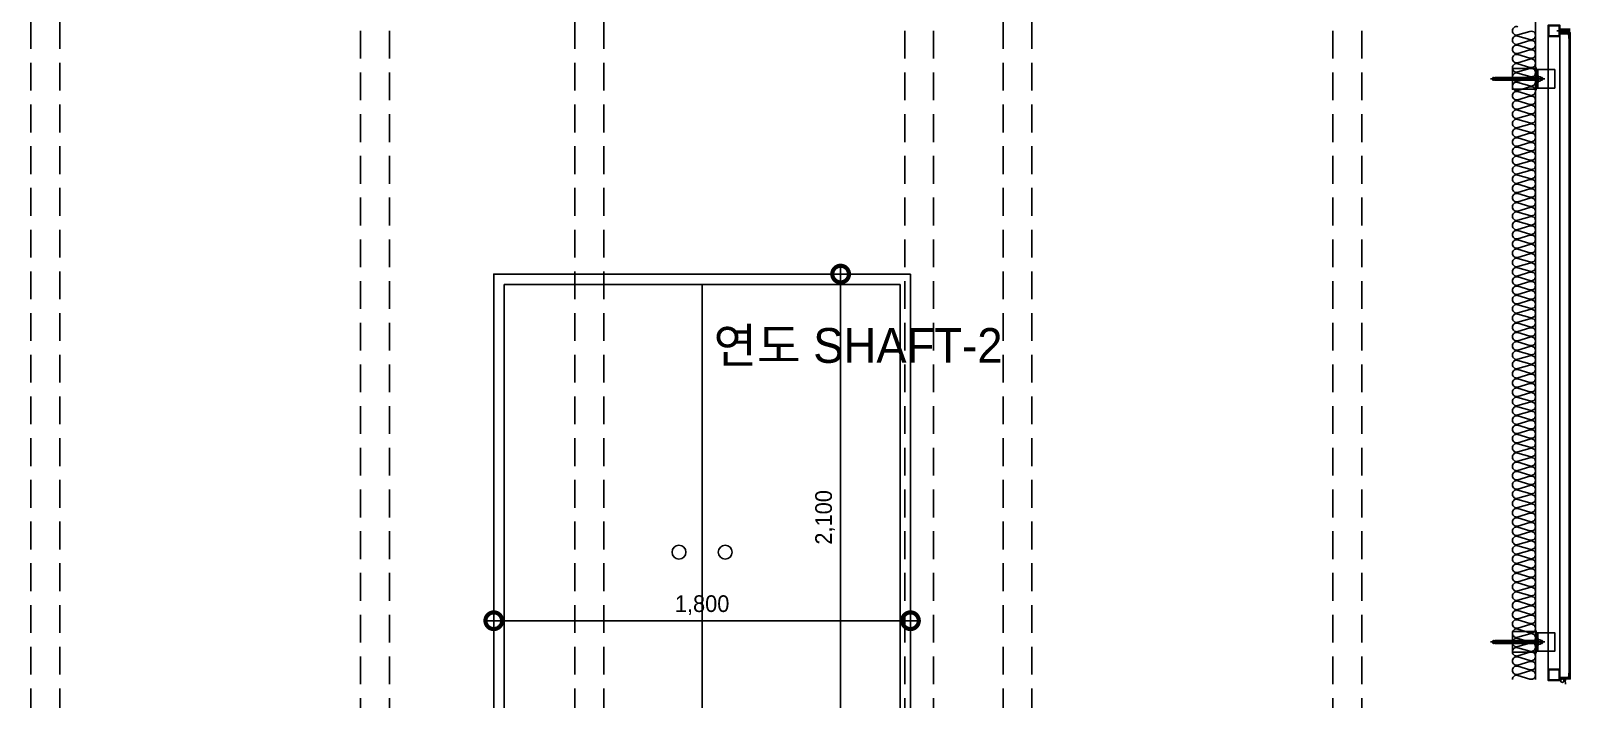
# Model space of a CAD drawing. Header units: millimetres. Extents: x -75040 to 92617, y -36837 to 48530.
# Drawn here: x 25000 to 31650, y 40815 to 43700 of the extents above; entities that cross this region are included whole.
import ezdxf
from ezdxf.enums import TextEntityAlignment as Align

# ---------------------------------------------------------------- set-up
doc = ezdxf.new("R2010")
doc.units = ezdxf.units.MM
doc.header["$LTSCALE"] = 60
doc.linetypes.add('ghid', pattern=[3, 2, -1])
doc.layers.get('Defpoints').update_dxf_attribs({"color": 151})
for name, color, linetype in [('A-DIM', 7, 'Continuous'), ('A-DOOR-ELE', 5, 'Continuous'), ('A-ETC-8', 8, 'Continuous'), ('A-FIN', 6, 'Continuous'), ('A-연도', 5, 'ghid'), ('INSUL', 8, 'Continuous'), ('ISL', 251, 'Continuous')]:
    doc.layers.add(name, color=color, linetype=linetype)
for name, color, linetype, plot in [('NOPLOT', 191, 'Continuous', False), ('NOPLOT-DIM', 191, 'Continuous', False), ('NOPLOT-TEXT', 11, 'Continuous', False)]:
    doc.layers.add(name, color=color, linetype=linetype, plot=plot)
doc.styles.add('Gdim', font='')
doc.styles.add('Gtx', font='')
doc.styles.get('Gdim').set_extended_font_data('Dotum')
doc.styles.get('Gtx').set_extended_font_data('Dotum')
doc.dimstyles.new('Gdim30(INT)', dxfattribs={"dimscale": 24, "dimtxt": 3, "dimasz": 1, "dimexe": 1.5, "dimexo": 2, "dimgap": 1, "dimtad": 1, "dimdec": 0, "dimzin": 0, "dimdsep": 46, "dimlunit": 6, "dimtxsty": 'Gdim', "dimblk": 'ToneDOT', "dimcen": 1.5, "dimdle": 1.5, "dimclrd": 1, "dimclre": 1, "dimclrt": 256, "dimadec": 1, "dimazin": 0, "dimtfac": 1, "dimtdec": 0, "dimtix": 1, "dimtmove": 2, "dimatfit": 3, "dimldrblk": 'DOT', "dimfxl": 1, "dimtolj": 1, "dimtzin": 0, "dimlwd": -1, "dimlwe": -1, "dimarcsym": 0})

# ---------------------------------------------------------------- blocks, each defined once
blk = doc.blocks.new('A$C632c858f')
at = {"layer": 'A-ETC-8'}
blk.add_arc((-2.8, 0), 24, 341.82483, 18.17517, dxfattribs=at)
blk.add_ellipse((34, 0), major_axis=(7.59, 0), ratio=0.987937, dxfattribs=at)
at = {"layer": 'NOPLOT'}
blk.add_line((0, 0), (58.4, 0), dxfattribs=at)
for points in [[(0, 7.5), (41, 7.5)], [(0, -7.5), (41, -7.5)]]:
    blk.add_lwpolyline(points, dxfattribs=at)
blk = doc.blocks.new('A$Cae507117')
at = {"layer": 'A-ETC-8'}
for points in [[(-50, 0), (-50, -50), (0, -50), (0, 0)], [(-46.8, -3.2), (-46.8, -46.8), (-3.2, -46.8), (-3.2, -3.2)]]:
    blk.add_lwpolyline(points, close=True, dxfattribs=at)
blk = doc.blocks.new('너트 M12')
for p, q in [((-9, 0), (9, 0)), ((-9.5, -9), (-9.5, -0.5)), ((9, -9.5), (-9, -9.5)), ((0, -8.3), (0, -1.2)), ((9.5, -0.5), (9.5, -9))]:
    blk.add_line(p, q)
for centre, start, end in [((-9, -0.5), 90, 180), ((-9, -9), 180, 270), ((9, -0.5), 0, 90), ((9, -9), 270, 0)]:
    blk.add_arc(centre, 0.5, start, end)
at = {"extrusion": (0, 0, -1)}
for centre, major_axis, ratio, start_param, end_param in [((-4.8, -0.9), (-4.75, 0.31), 0.185359, -0.024388, 3.141593), ((4.8, -0.9), (4.75, 0.31), 0.185108, 3.141593, 6.30754), ((-4.8, -8.6), (4.75, 0.31), 0.187111, 0, 3.166211), ((4.8, -8.6), (-4.75, 0.31), 0.185991, 3.117121, 6.283185)]:
    blk.add_ellipse(centre, major_axis=major_axis, ratio=ratio, start_param=start_param, end_param=end_param, dxfattribs=at)
blk = doc.blocks.new('A$C4fb6b26a')
at = {"layer": 'A-ETC-8'}
for p, q in [((-277.5, -40), (-42.5, -40)), ((-267.5, -35.5), (-267.5, -44.5)), ((-265.5, -34), (-266, -34)), ((-266, -46), (-265.5, -46)), ((-254.5, -35.5), (-265.5, -34)), ((-265.5, -46), (-254.5, -44.5)), ((-260.1, -34.8), (-260.1, -36.5)), ((-260.1, -43.5), (-260.1, -45.2)), ((-259.6, -37.3), (-257.8, -38.5)), ((-259.6, -42.7), (-257.8, -41.5)), ((-244.1, -33.8), (-259.1, -33.8)), ((-259.1, -46.2), (-244.1, -46.2)), ((-249.6, -39), (-256.2, -39)), ((-249.6, -41), (-256.2, -41)), ((-254.5, -35.5), (-240.5, -35.5)), ((-254.5, -44.5), (-240.5, -44.5)), ((-249.1, -38.5), (-249.1, -38)), ((-249.1, -42), (-249.1, -41.5)), ((-245.1, -42), (-245.1, -38)), ((-244.1, -33.8), (-241.1, -33.8)), ((-244.1, -46.2), (-241.1, -46.2)), ((-241.1, -33.8), (-241.1, -46.2)), ((-240.5, -46), (-240.5, -34)), ((-237.5, -34), (-240.5, -34)), ((-240.5, -46), (-237.5, -46)), ((-237.5, -46), (-237.5, -34)), ((-183.5, -34), (-237.5, -34)), ((-237.5, -46), (-183.5, -46)), ((-183.5, -34), (-74, -34)), ((-74, -46), (-183.5, -46)), ((-80, 0), (-80, -80)), ((-62.7, -44.5), (-52.5, -44.5)), ((-62.5, -34), (-54, -34)), ((-62.5, -35.5), (-52.5, -35.5)), ((-62.5, -46), (-54, -46)), ((-54, -46), (-54, -34)), ((-52.5, -35.5), (-54, -34)), ((-52.5, -44.5), (-54, -46)), ((-52.5, -44.5), (-52.5, -35.5))]:
    blk.add_line(p, q, dxfattribs=at)
for points in [[(-83.5, 4.5), (-83.5, -84.5), (-183.5, -84.5), (-183.5, 4.5)], [(-80, -80), (-74, -80), (-74, 0), (-80, 0)], [(-74, -25), (-74, -55), (-72, -55), (-72, -25)]]:
    blk.add_lwpolyline(points, close=True, dxfattribs=at)
blk.add_lwpolyline([(-80, 7.5), (-80, -87.5, -0.414214), (-81, -88.5), (-83.5, -88.5), (-83.5, 8.5), (-81, 8.5, -0.414214)], format="xyb", close=True, dxfattribs=at)
blk.add_lwpolyline([(-80, -80), (0, -80), (0, 0), (-80, 0)], dxfattribs=at)
for centre, radius, start, end in [((-266, -35.5), 1.5, 90, 180), ((-266, -44.5), 1.5, 180, 270), ((-259.1, -34.8), 1, 90, 180), ((-259.1, -36.5), 1, 180, 236.30993), ((-259.1, -43.5), 1, 123.69007, 180), ((-259.1, -45.2), 1, 180, 270), ((-256.2, -36), 3, 236.30993, 270), ((-256.2, -44), 3, 90, 123.69007), ((-249.6, -38.5), 0.5, 270, 0), ((-249.6, -41.5), 0.5, 0, 90), ((-247.1, -38), 2, 90, 180), ((-247.1, -42), 2, 180, 270), ((-247.1, -38), 2, 0, 90), ((-247.1, -42), 2, 270, 0)]:
    blk.add_arc(centre, radius, start, end, dxfattribs=at)
at = {"layer": 'A-ETC-8', "xscale": -1, "rotation": 90}
blk.add_blockref('너트 M12', (-72, -40), dxfattribs=at)
blk = doc.blocks.new('A$Cc29243e6')
at = {"layer": 'A-연도'}
for points in [[(10720, 280), (10720, -33638.3), (9170, -33638.3), (9170, 280)], [(9295, -33638.3), (9295, 280)]]:
    blk.add_lwpolyline(points, dxfattribs=at)
at = {"layer": 'A-연도', "elevation": 0}
blk.add_lwpolyline([(10595, 280), (10595, -33638.3)], dxfattribs=at)
blk = doc.blocks.new('ToneDOT')
at = {"layer": 'A-DIM', "color": 1, "linetype": 'ByBlock'}
blk.add_line((1.5, 0), (-1.5, 0), dxfattribs=at)
at = {"layer": 'A-DIM', "color": 1, "linetype": 'ByBlock', "const_width": 3}
blk.add_lwpolyline([(0.375, 0, 1), (-0.375, 0, 1)], format="xyb", close=True, dxfattribs=at)
blk = doc.blocks.new('*D15')
at = {"layer": 'Defpoints', "color": 0, "transparency": 16777216}
for p in [(-9322.5, 2100), (-9322.5, 0, 0), (-9112.8, 0, 0)]:
    blk.add_point(p, dxfattribs=at)
at = {"layer": 'NOPLOT-DIM', "color": 1, "transparency": 16777216}
for p, q in [((-9274.5, 2100, 0), (-9076.8, 2100, 0)), ((-9112.8, 2076, 0), (-9112.8, 24, 0)), ((-9274.5, 0, 0), (-9076.8, 0, 0))]:
    blk.add_line(p, q, dxfattribs=at)
at = {"layer": 'NOPLOT-DIM', "color": 1, "transparency": 16777216, "xscale": 24, "yscale": 24, "zscale": 24}
for p, rotation in [((-9112.8, 2100, 0), 90), ((-9112.8, 0, 0), 270)]:
    blk.add_blockref('ToneDOT', p, dxfattribs=dict(at, rotation=rotation))
at = {"layer": 'NOPLOT-DIM', "transparency": 16777216, "insert": (-9179.8, 1050, 0), "char_height": 72, "attachment_point": 5, "rotation": 90, "style": 'Gdim'}
blk.add_mtext('\\A1;2,100', dxfattribs=at)
blk = doc.blocks.new('_Dot')
at = {"color": 0, "linetype": 'ByBlock', "lineweight": -2}
blk.add_line((-0.5, 0), (-1, 0), dxfattribs=at)
at = {"color": 0, "linetype": 'ByBlock', "const_width": 0.5}
blk.add_lwpolyline([(-0.25, 0, 1), (0.25, 0, 1)], format="xyb", close=True, dxfattribs=at)
blk = doc.blocks.new('*D16')
at = {"layer": 'Defpoints', "color": 0, "transparency": 16777216}
for p in [(-8811.2, 603.9), (-10611.2, 427.6), (-8811.2, 427.6)]:
    blk.add_point(p, dxfattribs=at)
at = {"layer": 'NOPLOT-DIM', "color": 1, "transparency": 16777216}
for p, q in [((-10611.2, 475.6), (-10611.2, 639.9)), ((-10587.2, 603.9), (-8835.2, 603.9)), ((-8811.2, 475.6), (-8811.2, 639.9))]:
    blk.add_line(p, q, dxfattribs=at)
at = {"layer": 'NOPLOT-DIM', "color": 1, "transparency": 16777216, "xscale": 24, "yscale": 24, "zscale": 24, "rotation": 180}
blk.add_blockref('ToneDOT', (-10611.2, 603.9), dxfattribs=at)
at = {"layer": 'NOPLOT-DIM', "color": 1, "transparency": 16777216, "xscale": 24, "yscale": 24, "zscale": 24}
blk.add_blockref('ToneDOT', (-8811.2, 603.9), dxfattribs=at)
at = {"layer": 'NOPLOT-DIM', "transparency": 16777216, "insert": (-9711.2, 670.9), "char_height": 72, "attachment_point": 5, "style": 'Gdim'}
blk.add_mtext('\\A1;1,800', dxfattribs=at)
blk = doc.blocks.new('A$C6e4c1c5a')
at = {"layer": 'A-DOOR-ELE'}
blk.add_line((936, 81), (936, 2091), dxfattribs=at)
at = {"layer": 'A-DOOR-ELE', "elevation": 0}
for points in [[(1836, 2136), (36, 2136), (36, 36), (1836, 36)], [(1791, 2091), (81, 2091), (81, 81), (1791, 81)]]:
    blk.add_lwpolyline(points, close=True, dxfattribs=at)
at = {"layer": 'A-DOOR-ELE'}
for centre in [(836, 936), (1036, 936)]:
    blk.add_circle(centre, 30, dxfattribs=at)
at = {"layer": 'NOPLOT-DIM'}
for base, p1, p2, angle, picture, middle in [((1534.4, 36, 0), (1324.7, 2136), (1324.7, 36, 0), 90, '*D15', (1467.4, 1086, 0)), ((1836, 639.9), (36, 463.6), (1836, 463.6), 180, '*D16', (936, 706.9))]:
    dim = blk.add_linear_dim(base=base, p1=p1, p2=p2, angle=angle, dimstyle='Gdim30(INT)', dxfattribs=at)
    dim.commit()
    dim.dimension.update_dxf_attribs({"geometry": picture, "text_midpoint": middle, "insert": (10647.2, 36)})

msp = doc.modelspace()

# ---------------------------------------------------------------- linework, layer by layer
at = {"layer": 'A-ETC-8'}
for p, q in [((31555, 40945.4), (31555, 43675)), ((31605, 40945.4), (31605, 43675))]:
    msp.add_line(p, q, dxfattribs=at)
at = {"layer": 'A-ETC-8', "elevation": 0}
for points in [[(31642, 43688.5), (31607, 43688.5), (31607, 43699.5), (31605, 43699.5), (31605, 43686.5), (31640.3, 43686.5, 0.226541), (31644, 43682.8), (31644, 43668.1), (31646, 43668.1), (31646, 43684.5, -0.414214)], [(31642, 40906.4), (31607, 40906.4), (31607, 40895.4), (31605, 40895.4), (31605, 40908.4), (31640.3, 40908.4, -0.226541), (31644, 40912), (31644, 40926.7), (31646, 40926.7), (31646, 40910.4, 0.414214)]]:
    msp.add_lwpolyline(points, format="xyb", close=True, dxfattribs=at)
at = {"layer": 'A-ETC-8'}
msp.add_arc((31674.3, 40891.4, 0), 45.6, 166.13481, 193.86519, dxfattribs=at)
at = {"layer": 'A-ETC-8', "extrusion": (0, 0, -1)}
msp.add_ellipse((31616, 40894.9, 0), major_axis=(-7.59, 0), ratio=0.987937, dxfattribs=at)
at = {"layer": 'A-FIN', "elevation": 0}
msp.add_lwpolyline([(31609, 40906.4), (31609, 40902.4), (31650, 40902.4), (31650, 43692.5), (31609, 43692.5), (31609, 43688.5), (31646, 43688.5), (31646, 40906.4), (31609, 40906.4)], close=True, dxfattribs=at)
at = {"layer": 'INSUL'}
msp.add_line((31500, 40900), (31500, 46550, 0), dxfattribs=at)
at = {"layer": 'ISL', "elevation": 0}
msp.add_lwpolyline([(31424.2, 43717.6, 0.509267), (31400, 43700, 0.509267), (31424.2, 43682.3), (31475.8, 43697.6, -1.372593), (31475.8, 43662.3), (31424.2, 43677.6, 0.509267), (31400, 43660, 0.509267), (31424.2, 43642.3), (31475.8, 43657.6, -1.372593), (31475.8, 43622.3), (31424.2, 43637.6, 0.509267), (31400, 43620, 0.509267), (31424.2, 43602.3), (31475.8, 43617.6, -1.372593), (31475.8, 43582.3), (31424.2, 43597.6, 0.509267), (31400, 43580, 0.509267), (31424.2, 43562.3), (31475.8, 43577.6, -1.372593), (31475.8, 43542.3), (31424.2, 43557.6, 0.509267), (31400, 43540, 0.509267), (31424.2, 43522.3), (31475.8, 43537.6, -1.372593), (31475.8, 43502.3), (31424.2, 43517.6, 0.509267), (31400, 43500, 0.509267), (31424.2, 43482.3), (31475.8, 43497.6, -1.372593), (31475.8, 43462.3), (31424.2, 43477.6, 0.509267), (31400, 43460, 0.509267), (31424.2, 43442.3), (31475.8, 43457.6, -1.372593), (31475.8, 43422.3), (31424.2, 43437.6, 0.509267), (31400, 43420, 0.509267), (31424.2, 43402.3), (31475.8, 43417.6, -1.372593), (31475.8, 43382.3), (31424.2, 43397.6, 0.509267), (31400, 43380, 0.509267), (31424.2, 43362.3), (31475.8, 43377.6, -1.372593), (31475.8, 43342.3), (31424.2, 43357.6, 0.509267), (31400, 43340, 0.509267), (31424.2, 43322.3), (31475.8, 43337.6, -1.372593), (31475.8, 43302.3), (31424.2, 43317.6, 0.509267), (31400, 43300, 0.509267), (31424.2, 43282.3), (31475.8, 43297.6, -1.372593), (31475.8, 43262.3), (31424.2, 43277.6, 0.509267), (31400, 43260, 0.509267), (31424.2, 43242.3), (31475.8, 43257.6, -1.372593), (31475.8, 43222.3), (31424.2, 43237.6, 0.509267), (31400, 43220, 0.509267), (31424.2, 43202.3), (31475.8, 43217.6, -1.372593), (31475.8, 43182.3), (31424.2, 43197.6, 0.509267), (31400, 43180, 0.509267), (31424.2, 43162.3), (31475.8, 43177.6, -1.372593), (31475.8, 43142.3), (31424.2, 43157.6, 0.509267), (31400, 43140, 0.509267), (31424.2, 43122.3), (31475.8, 43137.6, -1.372593), (31475.8, 43102.3), (31424.2, 43117.6, 0.509267), (31400, 43100, 0.509267), (31424.2, 43082.3), (31475.8, 43097.6, -1.372593), (31475.8, 43062.3), (31424.2, 43077.6, 0.509267), (31400, 43060, 0.509267), (31424.2, 43042.3), (31475.8, 43057.6, -1.372593), (31475.8, 43022.3), (31424.2, 43037.6, 0.509267), (31400, 43020, 0.509267), (31424.2, 43002.3), (31475.8, 43017.6, -1.372593), (31475.8, 42982.3), (31424.2, 42997.6, 0.509267), (31400, 42980, 0.509267), (31424.2, 42962.3), (31475.8, 42977.6, -1.372593), (31475.8, 42942.3), (31424.2, 42957.6, 0.509267), (31400, 42940, 0.509267), (31424.2, 42922.3), (31475.8, 42937.6, -1.372593), (31475.8, 42902.3), (31424.2, 42917.6, 0.509267), (31400, 42900, 0.509267), (31424.2, 42882.3), (31475.8, 42897.6, -1.372593), (31475.8, 42862.3), (31424.2, 42877.6, 0.509267), (31400, 42860, 0.509267), (31424.2, 42842.3), (31475.8, 42857.6, -1.372593), (31475.8, 42822.3), (31424.2, 42837.6, 0.509267), (31400, 42820, 0.509267), (31424.2, 42802.3), (31475.8, 42817.6, -1.372593), (31475.8, 42782.3), (31424.2, 42797.6, 0.509267), (31400, 42780, 0.509267), (31424.2, 42762.3), (31475.8, 42777.6, -1.372593), (31475.8, 42742.3), (31424.2, 42757.6, 0.509267), (31400, 42740, 0.509267), (31424.2, 42722.3), (31475.8, 42737.6, -1.372593), (31475.8, 42702.3), (31424.2, 42717.6, 0.509267), (31400, 42700, 0.509267), (31424.2, 42682.3), (31475.8, 42697.6, -1.372593), (31475.8, 42662.3), (31424.2, 42677.6, 0.509267), (31400, 42660, 0.509267), (31424.2, 42642.3), (31475.8, 42657.6, -1.372593), (31475.8, 42622.3), (31424.2, 42637.6, 0.509267), (31400, 42620, 0.509267), (31424.2, 42602.3), (31475.8, 42617.6, -1.372593), (31475.8, 42582.3), (31424.2, 42597.6, 0.509267), (31400, 42580, 0.509267), (31424.2, 42562.3), (31475.8, 42577.6, -1.372593), (31475.8, 42542.3), (31424.2, 42557.6, 0.509267), (31400, 42540, 0.509267), (31424.2, 42522.3), (31475.8, 42537.6, -1.372593), (31475.8, 42502.3), (31424.2, 42517.6, 0.509267), (31400, 42500, 0.509267), (31424.2, 42482.3), (31475.8, 42497.6, -1.372593), (31475.8, 42462.3), (31424.2, 42477.6, 0.509267), (31400, 42460, 0.509267), (31424.2, 42442.3), (31475.8, 42457.6, -1.372593), (31475.8, 42422.3), (31424.2, 42437.6, 0.509267), (31400, 42420, 0.509267), (31424.2, 42402.3), (31475.8, 42417.6, -1.372593), (31475.8, 42382.3), (31424.2, 42397.6, 0.509267), (31400, 42380, 0.509267), (31424.2, 42362.3), (31475.8, 42377.6, -1.372593), (31475.8, 42342.3), (31424.2, 42357.6, 0.509267), (31400, 42340, 0.509267), (31424.2, 42322.3), (31475.8, 42337.6, -1.372593), (31475.8, 42302.3), (31424.2, 42317.6, 0.509267), (31400, 42300, 0.509267), (31424.2, 42282.3), (31475.8, 42297.6, -1.372593), (31475.8, 42262.3), (31424.2, 42277.6, 0.509267), (31400, 42260, 0.509267), (31424.2, 42242.3), (31475.8, 42257.6, -1.372593), (31475.8, 42222.3), (31424.2, 42237.6, 0.509267), (31400, 42220, 0.509267), (31424.2, 42202.3), (31475.8, 42217.6, -1.372593), (31475.8, 42182.3), (31424.2, 42197.6, 0.509267), (31400, 42180, 0.509267), (31424.2, 42162.3), (31475.8, 42177.6, -1.372593), (31475.8, 42142.3), (31424.2, 42157.6, 0.509267), (31400, 42140, 0.509267), (31424.2, 42122.3), (31475.8, 42137.6, -1.372593), (31475.8, 42102.3), (31424.2, 42117.6, 0.509267), (31400, 42100, 0.509267), (31424.2, 42082.3), (31475.8, 42097.6, -1.372593), (31475.8, 42062.3), (31424.2, 42077.6, 0.509267), (31400, 42060, 0.509267), (31424.2, 42042.3), (31475.8, 42057.6, -1.372593), (31475.8, 42022.3), (31424.2, 42037.6, 0.509267), (31400, 42020, 0.509267), (31424.2, 42002.3), (31475.8, 42017.6, -1.372593), (31475.8, 41982.3), (31424.2, 41997.6, 0.509267), (31400, 41980, 0.509267), (31424.2, 41962.3), (31475.8, 41977.6, -1.372593), (31475.8, 41942.3), (31424.2, 41957.6, 0.509267), (31400, 41940, 0.509267), (31424.2, 41922.3), (31475.8, 41937.6, -1.372593), (31475.8, 41902.3), (31424.2, 41917.6, 0.509267), (31400, 41900, 0.509267), (31424.2, 41882.3), (31475.8, 41897.6, -1.372593), (31475.8, 41862.3), (31424.2, 41877.6, 0.509267), (31400, 41860, 0.509267), (31424.2, 41842.3), (31475.8, 41857.6, -1.372593), (31475.8, 41822.3), (31424.2, 41837.6, 0.509267), (31400, 41820, 0.509267), (31424.2, 41802.3), (31475.8, 41817.6, -1.372593), (31475.8, 41782.3), (31424.2, 41797.6, 0.509267), (31400, 41780, 0.509267), (31424.2, 41762.3), (31475.8, 41777.6, -1.372593), (31475.8, 41742.3), (31424.2, 41757.6, 0.509267), (31400, 41740, 0.509267), (31424.2, 41722.3), (31475.8, 41737.6, -1.372593), (31475.8, 41702.3), (31424.2, 41717.6, 0.509267), (31400, 41700, 0.509267), (31424.2, 41682.3), (31475.8, 41697.6, -1.372593), (31475.8, 41662.3), (31424.2, 41677.6, 0.509267), (31400, 41660, 0.509267), (31424.2, 41642.3), (31475.8, 41657.6, -1.372593), (31475.8, 41622.3), (31424.2, 41637.6, 0.509267), (31400, 41620, 0.509267), (31424.2, 41602.3), (31475.8, 41617.6, -1.372593), (31475.8, 41582.3), (31424.2, 41597.6, 0.509267), (31400, 41580, 0.509267), (31424.2, 41562.3), (31475.8, 41577.6, -1.372593), (31475.8, 41542.3), (31424.2, 41557.6, 0.509267), (31400, 41540, 0.509267), (31424.2, 41522.3), (31475.8, 41537.6, -1.372593), (31475.8, 41502.3), (31424.2, 41517.6, 0.509267), (31400, 41500, 0.509267), (31424.2, 41482.3), (31475.8, 41497.6, -1.372593), (31475.8, 41462.3), (31424.2, 41477.6, 0.509267), (31400, 41460, 0.509267), (31424.2, 41442.3), (31475.8, 41457.6, -1.372593), (31475.8, 41422.3), (31424.2, 41437.6, 0.509267), (31400, 41420, 0.509267), (31424.2, 41402.3), (31475.8, 41417.6, -1.372593), (31475.8, 41382.3), (31424.2, 41397.6, 0.509267), (31400, 41380, 0.509267), (31424.2, 41362.3), (31475.8, 41377.6, -1.372593), (31475.8, 41342.3), (31424.2, 41357.6, 0.509267), (31400, 41340, 0.509267), (31424.2, 41322.3), (31475.8, 41337.6, -1.372593), (31475.8, 41302.3), (31424.2, 41317.6, 0.509267), (31400, 41300, 0.509267), (31424.2, 41282.3), (31475.8, 41297.6, -1.372593), (31475.8, 41262.3), (31424.2, 41277.6, 0.509267), (31400, 41260, 0.509267), (31424.2, 41242.3), (31475.8, 41257.6, -1.372593), (31475.8, 41222.3), (31424.2, 41237.6, 0.509267), (31400, 41220, 0.509267), (31424.2, 41202.3), (31475.8, 41217.6, -1.372593), (31475.8, 41182.3), (31424.2, 41197.6, 0.509267), (31400, 41180, 0.509267), (31424.2, 41162.3), (31475.8, 41177.6, -1.372593), (31475.8, 41142.3), (31424.2, 41157.6, 0.509267), (31400, 41140, 0.509267), (31424.2, 41122.3), (31475.8, 41137.6, -1.372593), (31475.8, 41102.3), (31424.2, 41117.6, 0.509267), (31400, 41100, 0.509267), (31424.2, 41082.3), (31475.8, 41097.6, -1.372593), (31475.8, 41062.3), (31424.2, 41077.6, 0.509267), (31400, 41060, 0.509267), (31424.2, 41042.3), (31475.8, 41057.6, -1.372593), (31475.8, 41022.3), (31424.2, 41037.6, 0.509267), (31400, 41020, 0.509267), (31424.2, 41002.3), (31475.8, 41017.6, -1.372593), (31475.8, 40982.3), (31424.2, 40997.6, 0.509267), (31400, 40980, 0.509267), (31424.2, 40962.3), (31475.8, 40977.6, -1.372593), (31475.8, 40942.3), (31424.2, 40957.6, 0.509267), (31400, 40940, 0.509267), (31424.2, 40922.3), (31475.8, 40937.6, -1.372593), (31475.8, 40902.3), (31424.2, 40917.6, 0.509267), (31400, 40900)], format="xyb", dxfattribs=at)

# ---------------------------------------------------------------- block references
at = {"layer": 'A-DOOR-ELE'}
msp.add_blockref('A$C6e4c1c5a', (26964, 40514), dxfattribs=at)
at = {"layer": 'A-ETC-8', "rotation": 180}
for name, p in [('A$Cae507117', (31555, 43675, 0)), ('A$C632c858f', (31650, 43700, 0)), ('A$Cae507117', (31555, 40895.4))]:
    msp.add_blockref(name, p, dxfattribs=at)
at = {"layer": 'A-ETC-8'}
for p in [(31583.5, 43532.5, 0), (31583.5, 41102.2, 0)]:
    msp.add_blockref('A$C4fb6b26a', p, dxfattribs=at)
at = {"layer": 'A-연도'}
for p in [(15830, 47200, 0), (18180, 47200, 0), (20030, 47200, 0)]:
    msp.add_blockref('A$Cc29243e6', p, dxfattribs=at)

# ---------------------------------------------------------------- texts
at = {"layer": 'NOPLOT-TEXT', "style": 'Gtx'}
msp.add_text('연도 SHAFT-2', height=150, dxfattribs=at).set_placement((28573.3, 42345.6), align=Align.MIDDLE)

doc.saveas('drawing.dxf')
